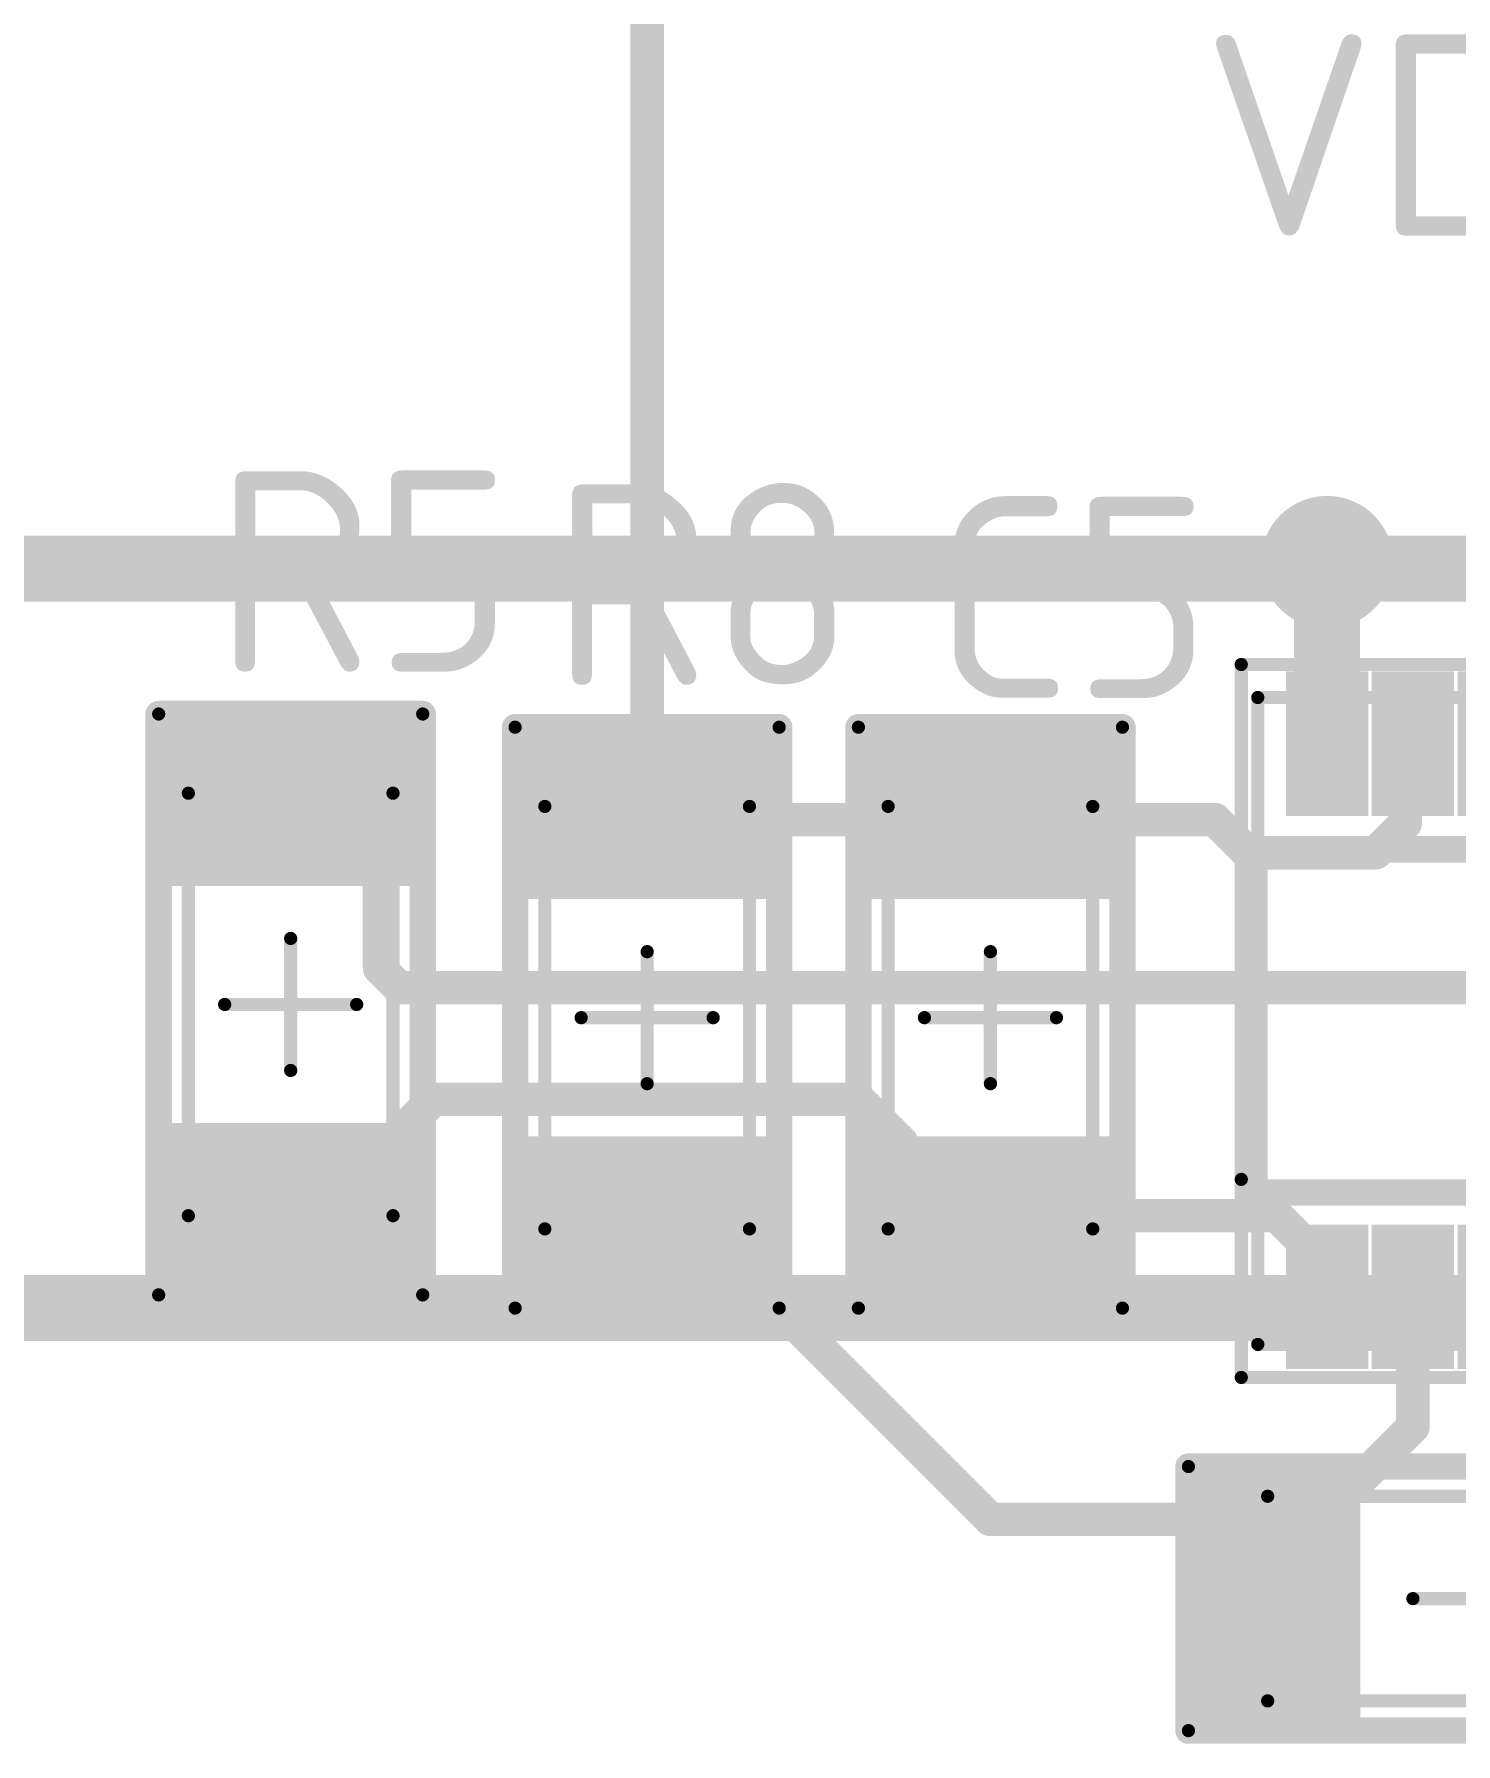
# Model space of a CAD drawing. Header units: inches. Extents: x 0 to 220, y 0 to 79.
# Drawn here: x 40.56 to 51.33, y 23.5 to 36.45 of the extents above; entities that cross this region are included whole.
import ezdxf

# ---------------------------------------------------------------- set-up
doc = ezdxf.new("R2010")
doc.units = ezdxf.units.IN
for name, color, linetype in [('Bottom Layer- Bottom', 5, 'Continuous'), ('Bottom Solder- Bot Mask', 6, 'Continuous'), ('Mechanical 1- Top Assy', 6, 'Continuous'), ('Mechanical 13', 56, 'Continuous'), ('Mechanical 15', 56, 'Continuous'), ('Top Layer- Top', 1, 'Continuous'), ('Top Overlay- Top Silk', 2, 'Continuous'), ('Top Paste- Top Paste', 8, 'Continuous'), ('Top Solder- Top Mask', 216, 'Continuous')]:
    doc.layers.add(name, color=color, linetype=linetype)
doc.styles.add('GOST type B', font='', dxfattribs={"height": 0.2})
doc.styles.get('GOST type B').set_extended_font_data('GOST type B')

# ---------------------------------------------------------------- blocks, each defined once
blk = doc.blocks.new('1206_27')
at = {"layer": 'Top Layer- Top'}
for points in [[(-2, -0.8), (-2, 0.8), (-1, 0.8), (-1, -0.8)], [(1, -0.8), (1, 0.8), (2, 0.8), (2, -0.8)]]:
    blk.add_hatch(color=7, dxfattribs=at).paths.add_polyline_path(points)
at = {"layer": 'Top Paste- Top Paste'}
for points in [[(-2, -0.8), (-2, 0.8), (-1, 0.8), (-1, -0.8)], [(1, -0.8), (1, 0.8), (2, 0.8), (2, -0.8)]]:
    blk.add_hatch(color=7, dxfattribs=at).paths.add_polyline_path(points)
at = {"layer": 'Top Solder- Top Mask'}
for points in [[(-2.102, -0.902), (-2.102, 0.902), (-0.898, 0.902), (-0.898, -0.902)], [(0.898, -0.902), (0.898, 0.902), (2.102, 0.902), (2.102, -0.902)]]:
    blk.add_hatch(color=7, dxfattribs=at).paths.add_polyline_path(points)
at = {"layer": 'Mechanical 13'}
for points in [[(-1.6, 0.775, 0.1, 0.1, 0), (1.6, 0.775, 0.1, 0.1, 0)], [(-1.6, -0.775, 0.1, 0.1, 0), (-1.6, 0.775, 0.1, 0.1, 0)], [(1.6, -0.775, 0.1, 0.1, 0), (1.6, 0.775, 0.1, 0.1, 0)], [(-1.6, -0.775, 0.1, 0.1, 0), (1.6, -0.775, 0.1, 0.1, 0)]]:
    blk.add_lwpolyline(points, format="xyseb", dxfattribs=at)
for points in [[(-1.625, 0.775, 0.05, 0.05, 1), (-1.575, 0.775, 0.05, 0.05, 1)], [(-1.625, 0.775, 0.05, 0.05, 1), (-1.575, 0.775, 0.05, 0.05, 1)], [(1.575, 0.775, 0.05, 0.05, 1), (1.625, 0.775, 0.05, 0.05, 1)], [(1.575, 0.775, 0.05, 0.05, 1), (1.625, 0.775, 0.05, 0.05, 1)], [(-1.625, -0.775, 0.05, 0.05, 1), (-1.575, -0.775, 0.05, 0.05, 1)], [(-1.625, -0.775, 0.05, 0.05, 1), (-1.575, -0.775, 0.05, 0.05, 1)], [(1.575, -0.775, 0.05, 0.05, 1), (1.625, -0.775, 0.05, 0.05, 1)], [(1.575, -0.775, 0.05, 0.05, 1), (1.625, -0.775, 0.05, 0.05, 1)]]:
    blk.add_lwpolyline(points, format="xyseb", close=True, dxfattribs=at)
at = {"layer": 'Mechanical 15'}
for points in [[(-2.2, -1, 0.1, 0.1, 0), (-2.2, 1, 0.1, 0.1, 0)], [(-2.2, 1, 0.1, 0.1, 0), (2.2, 1, 0.1, 0.1, 0)], [(2.2, -1, 0.1, 0.1, 0), (2.2, 1, 0.1, 0.1, 0)], [(0, -0.5, 0.1, 0.1, 0), (0, 0.5, 0.1, 0.1, 0)], [(-0.5, 0, 0.1, 0.1, 0), (0.5, 0, 0.1, 0.1, 0)], [(-2.2, -1, 0.1, 0.1, 0), (2.2, -1, 0.1, 0.1, 0)]]:
    blk.add_lwpolyline(points, format="xyseb", dxfattribs=at)
for points in [[(-2.225, 1, 0.05, 0.05, 1), (-2.175, 1, 0.05, 0.05, 1)], [(-2.225, 1, 0.05, 0.05, 1), (-2.175, 1, 0.05, 0.05, 1)], [(2.175, 1, 0.05, 0.05, 1), (2.225, 1, 0.05, 0.05, 1)], [(2.175, 1, 0.05, 0.05, 1), (2.225, 1, 0.05, 0.05, 1)], [(-0.025, 0.5, 0.05, 0.05, 1), (0.025, 0.5, 0.05, 0.05, 1)], [(-0.525, 0, 0.05, 0.05, 1), (-0.475, 0, 0.05, 0.05, 1)], [(0.475, 0, 0.05, 0.05, 1), (0.525, 0, 0.05, 0.05, 1)], [(-0.025, -0.5, 0.05, 0.05, 1), (0.025, -0.5, 0.05, 0.05, 1)], [(-2.225, -1, 0.05, 0.05, 1), (-2.175, -1, 0.05, 0.05, 1)], [(-2.225, -1, 0.05, 0.05, 1), (-2.175, -1, 0.05, 0.05, 1)], [(2.175, -1, 0.05, 0.05, 1), (2.225, -1, 0.05, 0.05, 1)], [(2.175, -1, 0.05, 0.05, 1), (2.225, -1, 0.05, 0.05, 1)]]:
    blk.add_lwpolyline(points, format="xyseb", close=True, dxfattribs=at)
at = {"layer": 'Top Overlay- Top Silk'}
for points in [[(-2.2, 1, 0.2, 0.2, 0), (2.2, 1, 0.2, 0.2, 0)], [(-2.2, -1, 0.2, 0.2, 0), (-2.2, 1, 0.2, 0.2, 0)], [(2.2, -1, 0.2, 0.2, 0), (2.2, 1, 0.2, 0.2, 0)], [(-2.2, -1, 0.2, 0.2, 0), (2.2, -1, 0.2, 0.2, 0)]]:
    blk.add_lwpolyline(points, format="xyseb", dxfattribs=at)
for points in [[(-2.25, 1, 0.1, 0.1, 1), (-2.15, 1, 0.1, 0.1, 1)], [(-2.25, 1, 0.1, 0.1, 1), (-2.15, 1, 0.1, 0.1, 1)], [(2.15, 1, 0.1, 0.1, 1), (2.25, 1, 0.1, 0.1, 1)], [(2.15, 1, 0.1, 0.1, 1), (2.25, 1, 0.1, 0.1, 1)], [(-2.25, -1, 0.1, 0.1, 1), (-2.15, -1, 0.1, 0.1, 1)], [(-2.25, -1, 0.1, 0.1, 1), (-2.15, -1, 0.1, 0.1, 1)], [(2.15, -1, 0.1, 0.1, 1), (2.25, -1, 0.1, 0.1, 1)], [(2.15, -1, 0.1, 0.1, 1), (2.25, -1, 0.1, 0.1, 1)]]:
    blk.add_lwpolyline(points, format="xyseb", close=True, dxfattribs=at)
blk = doc.blocks.new('1206_31')
at = {"layer": 'Top Layer- Top'}
for points in [[(-2, -0.8), (-2, 0.8), (-1, 0.8), (-1, -0.8)], [(1, -0.8), (1, 0.8), (2, 0.8), (2, -0.8)]]:
    blk.add_hatch(color=7, dxfattribs=at).paths.add_polyline_path(points)
at = {"layer": 'Top Paste- Top Paste'}
for points in [[(-2, -0.8), (-2, 0.8), (-1, 0.8), (-1, -0.8)], [(1, -0.8), (1, 0.8), (2, 0.8), (2, -0.8)]]:
    blk.add_hatch(color=7, dxfattribs=at).paths.add_polyline_path(points)
at = {"layer": 'Top Solder- Top Mask'}
for points in [[(-2.102, -0.902), (-2.102, 0.902), (-0.898, 0.902), (-0.898, -0.902)], [(0.898, -0.902), (0.898, 0.902), (2.102, 0.902), (2.102, -0.902)]]:
    blk.add_hatch(color=7, dxfattribs=at).paths.add_polyline_path(points)
at = {"layer": 'Mechanical 13'}
for points in [[(1.6, 0.775, 0.1, 0.1, 0), (-1.6, 0.775, 0.1, 0.1, 0)], [(-1.6, -0.775, 0.1, 0.1, 0), (-1.6, 0.775, 0.1, 0.1, 0)], [(1.6, -0.775, 0.1, 0.1, 0), (1.6, 0.775, 0.1, 0.1, 0)], [(1.6, -0.775, 0.1, 0.1, 0), (-1.6, -0.775, 0.1, 0.1, 0)]]:
    blk.add_lwpolyline(points, format="xyseb", dxfattribs=at)
for points in [[(-1.625, 0.775, 0.05, 0.05, 1), (-1.575, 0.775, 0.05, 0.05, 1)], [(-1.625, 0.775, 0.05, 0.05, 1), (-1.575, 0.775, 0.05, 0.05, 1)], [(1.575, 0.775, 0.05, 0.05, 1), (1.625, 0.775, 0.05, 0.05, 1)], [(1.575, 0.775, 0.05, 0.05, 1), (1.625, 0.775, 0.05, 0.05, 1)], [(-1.625, -0.775, 0.05, 0.05, 1), (-1.575, -0.775, 0.05, 0.05, 1)], [(-1.625, -0.775, 0.05, 0.05, 1), (-1.575, -0.775, 0.05, 0.05, 1)], [(1.575, -0.775, 0.05, 0.05, 1), (1.625, -0.775, 0.05, 0.05, 1)], [(1.575, -0.775, 0.05, 0.05, 1), (1.625, -0.775, 0.05, 0.05, 1)]]:
    blk.add_lwpolyline(points, format="xyseb", close=True, dxfattribs=at)
at = {"layer": 'Mechanical 15'}
for points in [[(-2.2, -1, 0.1, 0.1, 0), (-2.2, 1, 0.1, 0.1, 0)], [(2.2, 1, 0.1, 0.1, 0), (-2.2, 1, 0.1, 0.1, 0)], [(2.2, -1, 0.1, 0.1, 0), (2.2, 1, 0.1, 0.1, 0)], [(0, -0.5, 0.1, 0.1, 0), (0, 0.5, 0.1, 0.1, 0)], [(0.5, 0, 0.1, 0.1, 0), (-0.5, 0, 0.1, 0.1, 0)], [(2.2, -1, 0.1, 0.1, 0), (-2.2, -1, 0.1, 0.1, 0)]]:
    blk.add_lwpolyline(points, format="xyseb", dxfattribs=at)
for points in [[(-2.225, 1, 0.05, 0.05, 1), (-2.175, 1, 0.05, 0.05, 1)], [(-2.225, 1, 0.05, 0.05, 1), (-2.175, 1, 0.05, 0.05, 1)], [(2.175, 1, 0.05, 0.05, 1), (2.225, 1, 0.05, 0.05, 1)], [(2.175, 1, 0.05, 0.05, 1), (2.225, 1, 0.05, 0.05, 1)], [(-0.025, 0.5, 0.05, 0.05, 1), (0.025, 0.5, 0.05, 0.05, 1)], [(-0.525, 0, 0.05, 0.05, 1), (-0.475, 0, 0.05, 0.05, 1)], [(0.475, 0, 0.05, 0.05, 1), (0.525, 0, 0.05, 0.05, 1)], [(-0.025, -0.5, 0.05, 0.05, 1), (0.025, -0.5, 0.05, 0.05, 1)], [(-2.225, -1, 0.05, 0.05, 1), (-2.175, -1, 0.05, 0.05, 1)], [(-2.225, -1, 0.05, 0.05, 1), (-2.175, -1, 0.05, 0.05, 1)], [(2.175, -1, 0.05, 0.05, 1), (2.225, -1, 0.05, 0.05, 1)], [(2.175, -1, 0.05, 0.05, 1), (2.225, -1, 0.05, 0.05, 1)]]:
    blk.add_lwpolyline(points, format="xyseb", close=True, dxfattribs=at)
at = {"layer": 'Top Overlay- Top Silk'}
for points in [[(2.2, 1, 0.2, 0.2, 0), (-2.2, 1, 0.2, 0.2, 0)], [(-2.2, -1, 0.2, 0.2, 0), (-2.2, 1, 0.2, 0.2, 0)], [(2.2, -1, 0.2, 0.2, 0), (2.2, 1, 0.2, 0.2, 0)], [(2.2, -1, 0.2, 0.2, 0), (-2.2, -1, 0.2, 0.2, 0)]]:
    blk.add_lwpolyline(points, format="xyseb", dxfattribs=at)
for points in [[(-2.25, 1, 0.1, 0.1, 1), (-2.15, 1, 0.1, 0.1, 1)], [(-2.25, 1, 0.1, 0.1, 1), (-2.15, 1, 0.1, 0.1, 1)], [(2.15, 1, 0.1, 0.1, 1), (2.25, 1, 0.1, 0.1, 1)], [(2.15, 1, 0.1, 0.1, 1), (2.25, 1, 0.1, 0.1, 1)], [(-2.25, -1, 0.1, 0.1, 1), (-2.15, -1, 0.1, 0.1, 1)], [(-2.25, -1, 0.1, 0.1, 1), (-2.15, -1, 0.1, 0.1, 1)], [(2.15, -1, 0.1, 0.1, 1), (2.25, -1, 0.1, 0.1, 1)], [(2.15, -1, 0.1, 0.1, 1), (2.25, -1, 0.1, 0.1, 1)]]:
    blk.add_lwpolyline(points, format="xyseb", close=True, dxfattribs=at)
blk = doc.blocks.new('1206_35')
at = {"layer": 'Top Layer- Top'}
for points in [[(-2, -0.8), (-2, 0.8), (-1, 0.8), (-1, -0.8)], [(1, -0.8), (1, 0.8), (2, 0.8), (2, -0.8)]]:
    blk.add_hatch(color=7, dxfattribs=at).paths.add_polyline_path(points)
at = {"layer": 'Top Paste- Top Paste'}
for points in [[(-2, -0.8), (-2, 0.8), (-1, 0.8), (-1, -0.8)], [(1, -0.8), (1, 0.8), (2, 0.8), (2, -0.8)]]:
    blk.add_hatch(color=7, dxfattribs=at).paths.add_polyline_path(points)
at = {"layer": 'Top Solder- Top Mask'}
for points in [[(-2.102, -0.902), (-2.102, 0.902), (-0.898, 0.902), (-0.898, -0.902)], [(0.898, -0.902), (0.898, 0.902), (2.102, 0.902), (2.102, -0.902)]]:
    blk.add_hatch(color=7, dxfattribs=at).paths.add_polyline_path(points)
at = {"layer": 'Mechanical 13'}
for points in [[(1.6, 0.775, 0.1, 0.1, 0), (-1.6, 0.775, 0.1, 0.1, 0)], [(-1.6, -0.775, 0.1, 0.1, 0), (-1.6, 0.775, 0.1, 0.1, 0)], [(1.6, -0.775, 0.1, 0.1, 0), (1.6, 0.775, 0.1, 0.1, 0)], [(1.6, -0.775, 0.1, 0.1, 0), (-1.6, -0.775, 0.1, 0.1, 0)]]:
    blk.add_lwpolyline(points, format="xyseb", dxfattribs=at)
for points in [[(-1.625, 0.775, 0.05, 0.05, 1), (-1.575, 0.775, 0.05, 0.05, 1)], [(-1.625, 0.775, 0.05, 0.05, 1), (-1.575, 0.775, 0.05, 0.05, 1)], [(1.575, 0.775, 0.05, 0.05, 1), (1.625, 0.775, 0.05, 0.05, 1)], [(1.575, 0.775, 0.05, 0.05, 1), (1.625, 0.775, 0.05, 0.05, 1)], [(-1.625, -0.775, 0.05, 0.05, 1), (-1.575, -0.775, 0.05, 0.05, 1)], [(-1.625, -0.775, 0.05, 0.05, 1), (-1.575, -0.775, 0.05, 0.05, 1)], [(1.575, -0.775, 0.05, 0.05, 1), (1.625, -0.775, 0.05, 0.05, 1)], [(1.575, -0.775, 0.05, 0.05, 1), (1.625, -0.775, 0.05, 0.05, 1)]]:
    blk.add_lwpolyline(points, format="xyseb", close=True, dxfattribs=at)
at = {"layer": 'Mechanical 15'}
for points in [[(-2.2, -1, 0.1, 0.1, 0), (-2.2, 1, 0.1, 0.1, 0)], [(2.2, 1, 0.1, 0.1, 0), (-2.2, 1, 0.1, 0.1, 0)], [(2.2, -1, 0.1, 0.1, 0), (2.2, 1, 0.1, 0.1, 0)], [(0, -0.5, 0.1, 0.1, 0), (0, 0.5, 0.1, 0.1, 0)], [(0.5, 0, 0.1, 0.1, 0), (-0.5, 0, 0.1, 0.1, 0)], [(2.2, -1, 0.1, 0.1, 0), (-2.2, -1, 0.1, 0.1, 0)]]:
    blk.add_lwpolyline(points, format="xyseb", dxfattribs=at)
for points in [[(-2.225, 1, 0.05, 0.05, 1), (-2.175, 1, 0.05, 0.05, 1)], [(-2.225, 1, 0.05, 0.05, 1), (-2.175, 1, 0.05, 0.05, 1)], [(2.175, 1, 0.05, 0.05, 1), (2.225, 1, 0.05, 0.05, 1)], [(2.175, 1, 0.05, 0.05, 1), (2.225, 1, 0.05, 0.05, 1)], [(-0.025, 0.5, 0.05, 0.05, 1), (0.025, 0.5, 0.05, 0.05, 1)], [(-0.525, 0, 0.05, 0.05, 1), (-0.475, 0, 0.05, 0.05, 1)], [(0.475, 0, 0.05, 0.05, 1), (0.525, 0, 0.05, 0.05, 1)], [(-0.025, -0.5, 0.05, 0.05, 1), (0.025, -0.5, 0.05, 0.05, 1)], [(-2.225, -1, 0.05, 0.05, 1), (-2.175, -1, 0.05, 0.05, 1)], [(-2.225, -1, 0.05, 0.05, 1), (-2.175, -1, 0.05, 0.05, 1)], [(2.175, -1, 0.05, 0.05, 1), (2.225, -1, 0.05, 0.05, 1)], [(2.175, -1, 0.05, 0.05, 1), (2.225, -1, 0.05, 0.05, 1)]]:
    blk.add_lwpolyline(points, format="xyseb", close=True, dxfattribs=at)
at = {"layer": 'Top Overlay- Top Silk'}
for points in [[(2.2, 1, 0.2, 0.2, 0), (-2.2, 1, 0.2, 0.2, 0)], [(-2.2, -1, 0.2, 0.2, 0), (-2.2, 1, 0.2, 0.2, 0)], [(2.2, -1, 0.2, 0.2, 0), (2.2, 1, 0.2, 0.2, 0)], [(2.2, -1, 0.2, 0.2, 0), (-2.2, -1, 0.2, 0.2, 0)]]:
    blk.add_lwpolyline(points, format="xyseb", dxfattribs=at)
for points in [[(-2.25, 1, 0.1, 0.1, 1), (-2.15, 1, 0.1, 0.1, 1)], [(-2.25, 1, 0.1, 0.1, 1), (-2.15, 1, 0.1, 0.1, 1)], [(2.15, 1, 0.1, 0.1, 1), (2.25, 1, 0.1, 0.1, 1)], [(2.15, 1, 0.1, 0.1, 1), (2.25, 1, 0.1, 0.1, 1)], [(-2.25, -1, 0.1, 0.1, 1), (-2.15, -1, 0.1, 0.1, 1)], [(-2.25, -1, 0.1, 0.1, 1), (-2.15, -1, 0.1, 0.1, 1)], [(2.15, -1, 0.1, 0.1, 1), (2.25, -1, 0.1, 0.1, 1)], [(2.15, -1, 0.1, 0.1, 1), (2.25, -1, 0.1, 0.1, 1)]]:
    blk.add_lwpolyline(points, format="xyseb", close=True, dxfattribs=at)
blk = doc.blocks.new('8_MSOP_43')
at = {"layer": 'Mechanical 1- Top Assy'}
h = blk.add_hatch(color=7, dxfattribs=at)
edge = h.paths.add_edge_path()
edge.add_arc((-0.1, 0.1), 0.25, 0, 360)
at = {"layer": 'Top Layer- Top'}
for points in [[(-0.21, 3.745), (-0.21, 4.635), (0.21, 4.635), (0.21, 3.745)], [(0.44, 3.745), (0.44, 4.635), (0.86, 4.635), (0.86, 3.745)], [(1.09, 3.745), (1.09, 4.635), (1.51, 4.635), (1.51, 3.745)], [(1.74, 3.745), (1.74, 4.635), (2.16, 4.635), (2.16, 3.745)], [(-0.21, -0.445), (-0.21, 0.445), (0.21, 0.445), (0.21, -0.445)], [(0.44, -0.445), (0.44, 0.445), (0.86, 0.445), (0.86, -0.445)], [(1.09, -0.445), (1.09, 0.445), (1.51, 0.445), (1.51, -0.445)], [(1.74, -0.445), (1.74, 0.445), (2.16, 0.445), (2.16, -0.445)]]:
    blk.add_hatch(color=7, dxfattribs=at).paths.add_polyline_path(points)
at = {"layer": 'Top Overlay- Top Silk'}
blk.add_hatch(color=2, dxfattribs=at).paths.add_polyline_path([(-0.525, 0.8), (0.195, 0.8), (-0.525, 1.52)])
h = blk.add_hatch(color=7, dxfattribs=at)
edge = h.paths.add_edge_path()
edge.add_arc((-0.7, 0), 0.25, 0, 360)
at = {"layer": 'Top Paste- Top Paste'}
for points in [[(-0.21, 3.745), (-0.21, 4.635), (0.21, 4.635), (0.21, 3.745)], [(0.44, 3.745), (0.44, 4.635), (0.86, 4.635), (0.86, 3.745)], [(1.09, 3.745), (1.09, 4.635), (1.51, 4.635), (1.51, 3.745)], [(1.74, 3.745), (1.74, 4.635), (2.16, 4.635), (2.16, 3.745)], [(-0.21, -0.445), (-0.21, 0.445), (0.21, 0.445), (0.21, -0.445)], [(0.44, -0.445), (0.44, 0.445), (0.86, 0.445), (0.86, -0.445)], [(1.09, -0.445), (1.09, 0.445), (1.51, 0.445), (1.51, -0.445)], [(1.74, -0.445), (1.74, 0.445), (2.16, 0.445), (2.16, -0.445)]]:
    blk.add_hatch(color=7, dxfattribs=at).paths.add_polyline_path(points)
at = {"layer": 'Top Solder- Top Mask'}
for points in [[(-0.312, 3.643), (-0.312, 4.737), (0.312, 4.737), (0.312, 3.643)], [(0.338, 3.643), (0.338, 4.737), (0.962, 4.737), (0.962, 3.643)], [(0.988, 3.643), (0.988, 4.737), (1.612, 4.737), (1.612, 3.643)], [(1.638, 3.643), (1.638, 4.737), (2.262, 4.737), (2.262, 3.643)], [(-0.312, -0.547), (-0.312, 0.547), (0.312, 0.547), (0.312, -0.547)], [(0.338, -0.547), (0.338, 0.547), (0.962, 0.547), (0.962, -0.547)], [(0.988, -0.547), (0.988, 0.547), (1.612, 0.547), (1.612, -0.547)], [(1.638, -0.547), (1.638, 0.547), (2.262, 0.547), (2.262, -0.547)]]:
    blk.add_hatch(color=7, dxfattribs=at).paths.add_polyline_path(points)
at = {"layer": 'Mechanical 1- Top Assy'}
for points in [[(2.475, 4.55, 0.1, 0.1, 0), (-0.525, 4.55, 0.1, 0.1, 0)], [(-0.525, 4.55, 0.1, 0.1, 0), (-0.525, -0.35, 0.1, 0.1, 0)], [(2.475, 4.55, 0.1, 0.1, 0), (2.475, -0.35, 0.1, 0.1, 0)], [(2.475, -0.35, 0.1, 0.1, 0), (-0.525, -0.35, 0.1, 0.1, 0)]]:
    blk.add_lwpolyline(points, format="xyseb", dxfattribs=at)
for points in [[(-0.55, 4.55, 0.05, 0.05, 1), (-0.5, 4.55, 0.05, 0.05, 1)], [(-0.55, 4.55, 0.05, 0.05, 1), (-0.5, 4.55, 0.05, 0.05, 1)], [(2.45, 4.55, 0.05, 0.05, 1), (2.5, 4.55, 0.05, 0.05, 1)], [(2.45, 4.55, 0.05, 0.05, 1), (2.5, 4.55, 0.05, 0.05, 1)], [(-0.55, -0.35, 0.05, 0.05, 1), (-0.5, -0.35, 0.05, 0.05, 1)], [(-0.55, -0.35, 0.05, 0.05, 1), (-0.5, -0.35, 0.05, 0.05, 1)], [(2.45, -0.35, 0.05, 0.05, 1), (2.5, -0.35, 0.05, 0.05, 1)], [(2.45, -0.35, 0.05, 0.05, 1), (2.5, -0.35, 0.05, 0.05, 1)]]:
    blk.add_lwpolyline(points, format="xyseb", close=True, dxfattribs=at)
at = {"layer": 'Mechanical 15'}
for points in [[(-0.6, 4.8, 0.1, 0.1, 0), (-0.6, -0.6, 0.1, 0.1, 0)], [(2.6, 4.8, 0.1, 0.1, 0), (-0.6, 4.8, 0.1, 0.1, 0)], [(2.6, 4.8, 0.1, 0.1, 0), (2.6, 3.3, 0.1, 0.1, 0)], [(2.6, 3.3, 0.1, 0.1, 0), (2.6, -0.6, 0.1, 0.1, 0)], [(2.6, -0.6, 0.1, 0.1, 0), (-0.6, -0.6, 0.1, 0.1, 0)]]:
    blk.add_lwpolyline(points, format="xyseb", dxfattribs=at)
for points in [[(-0.625, 4.8, 0.05, 0.05, 1), (-0.575, 4.8, 0.05, 0.05, 1)], [(-0.625, 4.8, 0.05, 0.05, 1), (-0.575, 4.8, 0.05, 0.05, 1)], [(2.575, 4.8, 0.05, 0.05, 1), (2.625, 4.8, 0.05, 0.05, 1)], [(2.575, 4.8, 0.05, 0.05, 1), (2.625, 4.8, 0.05, 0.05, 1)], [(2.575, 3.3, 0.05, 0.05, 1), (2.625, 3.3, 0.05, 0.05, 1)], [(2.575, 3.3, 0.05, 0.05, 1), (2.625, 3.3, 0.05, 0.05, 1)], [(-0.625, -0.6, 0.05, 0.05, 1), (-0.575, -0.6, 0.05, 0.05, 1)], [(-0.625, -0.6, 0.05, 0.05, 1), (-0.575, -0.6, 0.05, 0.05, 1)], [(2.575, -0.6, 0.05, 0.05, 1), (2.625, -0.6, 0.05, 0.05, 1)], [(2.575, -0.6, 0.05, 0.05, 1), (2.625, -0.6, 0.05, 0.05, 1)]]:
    blk.add_lwpolyline(points, format="xyseb", close=True, dxfattribs=at)
at = {"layer": 'Top Overlay- Top Silk'}
for points in [[(-0.525, 3.4, 0.2, 0.2, 0), (-0.525, 0.8, 0.2, 0.2, 0)], [(2.5, 3.4, 0.2, 0.2, 0), (-0.525, 3.4, 0.2, 0.2, 0)], [(2.5, 3.4, 0.2, 0.2, 0), (2.5, 0.8, 0.2, 0.2, 0)], [(2.5, 0.8, 0.2, 0.2, 0), (-0.525, 0.8, 0.2, 0.2, 0)]]:
    blk.add_lwpolyline(points, format="xyseb", dxfattribs=at)
for points in [[(-0.575, 3.4, 0.1, 0.1, 1), (-0.475, 3.4, 0.1, 0.1, 1)], [(-0.575, 3.4, 0.1, 0.1, 1), (-0.475, 3.4, 0.1, 0.1, 1)], [(2.45, 3.4, 0.1, 0.1, 1), (2.55, 3.4, 0.1, 0.1, 1)], [(2.45, 3.4, 0.1, 0.1, 1), (2.55, 3.4, 0.1, 0.1, 1)], [(-0.575, 0.8, 0.1, 0.1, 1), (-0.475, 0.8, 0.1, 0.1, 1)], [(-0.575, 0.8, 0.1, 0.1, 1), (-0.475, 0.8, 0.1, 0.1, 1)], [(2.45, 0.8, 0.1, 0.1, 1), (2.55, 0.8, 0.1, 0.1, 1)], [(2.45, 0.8, 0.1, 0.1, 1), (2.55, 0.8, 0.1, 0.1, 1)]]:
    blk.add_lwpolyline(points, format="xyseb", close=True, dxfattribs=at)
blk = doc.blocks.new('CAP__1206_47')
at = {"layer": 'Top Layer- Top'}
for points in [[(-2, -0.8), (-2, 0.8), (-1, 0.8), (-1, -0.8)], [(1, -0.8), (1, 0.8), (2, 0.8), (2, -0.8)]]:
    blk.add_hatch(color=7, dxfattribs=at).paths.add_polyline_path(points)
at = {"layer": 'Top Paste- Top Paste'}
for points in [[(-2, -0.8), (-2, 0.8), (-1, 0.8), (-1, -0.8)], [(1, -0.8), (1, 0.8), (2, 0.8), (2, -0.8)]]:
    blk.add_hatch(color=7, dxfattribs=at).paths.add_polyline_path(points)
at = {"layer": 'Top Solder- Top Mask'}
for points in [[(-2.102, -0.902), (-2.102, 0.902), (-0.898, 0.902), (-0.898, -0.902)], [(0.898, -0.902), (0.898, 0.902), (2.102, 0.902), (2.102, -0.902)]]:
    blk.add_hatch(color=7, dxfattribs=at).paths.add_polyline_path(points)
at = {"layer": 'Mechanical 13'}
for points in [[(1.6, 0.775, 0.1, 0.1, 0), (-1.6, 0.775, 0.1, 0.1, 0)], [(-1.6, -0.775, 0.1, 0.1, 0), (-1.6, 0.775, 0.1, 0.1, 0)], [(1.6, -0.775, 0.1, 0.1, 0), (1.6, 0.775, 0.1, 0.1, 0)], [(1.6, -0.775, 0.1, 0.1, 0), (-1.6, -0.775, 0.1, 0.1, 0)]]:
    blk.add_lwpolyline(points, format="xyseb", dxfattribs=at)
for points in [[(-1.625, 0.775, 0.05, 0.05, 1), (-1.575, 0.775, 0.05, 0.05, 1)], [(-1.625, 0.775, 0.05, 0.05, 1), (-1.575, 0.775, 0.05, 0.05, 1)], [(1.575, 0.775, 0.05, 0.05, 1), (1.625, 0.775, 0.05, 0.05, 1)], [(1.575, 0.775, 0.05, 0.05, 1), (1.625, 0.775, 0.05, 0.05, 1)], [(-1.625, -0.775, 0.05, 0.05, 1), (-1.575, -0.775, 0.05, 0.05, 1)], [(-1.625, -0.775, 0.05, 0.05, 1), (-1.575, -0.775, 0.05, 0.05, 1)], [(1.575, -0.775, 0.05, 0.05, 1), (1.625, -0.775, 0.05, 0.05, 1)], [(1.575, -0.775, 0.05, 0.05, 1), (1.625, -0.775, 0.05, 0.05, 1)]]:
    blk.add_lwpolyline(points, format="xyseb", close=True, dxfattribs=at)
at = {"layer": 'Mechanical 15'}
for points in [[(-2.2, -1, 0.1, 0.1, 0), (-2.2, 1, 0.1, 0.1, 0)], [(2.2, 1, 0.1, 0.1, 0), (-2.2, 1, 0.1, 0.1, 0)], [(2.2, -1, 0.1, 0.1, 0), (2.2, 1, 0.1, 0.1, 0)], [(0, -0.5, 0.1, 0.1, 0), (0, 0.5, 0.1, 0.1, 0)], [(0.5, 0, 0.1, 0.1, 0), (-0.5, 0, 0.1, 0.1, 0)], [(2.2, -1, 0.1, 0.1, 0), (-2.2, -1, 0.1, 0.1, 0)]]:
    blk.add_lwpolyline(points, format="xyseb", dxfattribs=at)
for points in [[(-2.225, 1, 0.05, 0.05, 1), (-2.175, 1, 0.05, 0.05, 1)], [(-2.225, 1, 0.05, 0.05, 1), (-2.175, 1, 0.05, 0.05, 1)], [(2.175, 1, 0.05, 0.05, 1), (2.225, 1, 0.05, 0.05, 1)], [(2.175, 1, 0.05, 0.05, 1), (2.225, 1, 0.05, 0.05, 1)], [(-0.025, 0.5, 0.05, 0.05, 1), (0.025, 0.5, 0.05, 0.05, 1)], [(-0.525, 0, 0.05, 0.05, 1), (-0.475, 0, 0.05, 0.05, 1)], [(0.475, 0, 0.05, 0.05, 1), (0.525, 0, 0.05, 0.05, 1)], [(-0.025, -0.5, 0.05, 0.05, 1), (0.025, -0.5, 0.05, 0.05, 1)], [(-2.225, -1, 0.05, 0.05, 1), (-2.175, -1, 0.05, 0.05, 1)], [(-2.225, -1, 0.05, 0.05, 1), (-2.175, -1, 0.05, 0.05, 1)], [(2.175, -1, 0.05, 0.05, 1), (2.225, -1, 0.05, 0.05, 1)], [(2.175, -1, 0.05, 0.05, 1), (2.225, -1, 0.05, 0.05, 1)]]:
    blk.add_lwpolyline(points, format="xyseb", close=True, dxfattribs=at)
at = {"layer": 'Top Overlay- Top Silk'}
for points in [[(2.2, 1, 0.2, 0.2, 0), (-2.2, 1, 0.2, 0.2, 0)], [(-2.2, -1, 0.2, 0.2, 0), (-2.2, 1, 0.2, 0.2, 0)], [(2.2, -1, 0.2, 0.2, 0), (2.2, 1, 0.2, 0.2, 0)], [(2.2, -1, 0.2, 0.2, 0), (-2.2, -1, 0.2, 0.2, 0)]]:
    blk.add_lwpolyline(points, format="xyseb", dxfattribs=at)
for points in [[(-2.25, 1, 0.1, 0.1, 1), (-2.15, 1, 0.1, 0.1, 1)], [(-2.25, 1, 0.1, 0.1, 1), (-2.15, 1, 0.1, 0.1, 1)], [(2.15, 1, 0.1, 0.1, 1), (2.25, 1, 0.1, 0.1, 1)], [(2.15, 1, 0.1, 0.1, 1), (2.25, 1, 0.1, 0.1, 1)], [(-2.25, -1, 0.1, 0.1, 1), (-2.15, -1, 0.1, 0.1, 1)], [(-2.25, -1, 0.1, 0.1, 1), (-2.15, -1, 0.1, 0.1, 1)], [(2.15, -1, 0.1, 0.1, 1), (2.25, -1, 0.1, 0.1, 1)], [(2.15, -1, 0.1, 0.1, 1), (2.25, -1, 0.1, 0.1, 1)]]:
    blk.add_lwpolyline(points, format="xyseb", close=True, dxfattribs=at)

msp = doc.modelspace()

# ---------------------------------------------------------------- hatches: boundary and pattern name
at = {"layer": 'Bottom Layer- Bottom'}
h = msp.add_hatch(color=7, dxfattribs=at)
edge = h.paths.add_edge_path()
edge.add_arc((50.35, 32.45), 0.4, 0, 360)
at = {"layer": 'Bottom Solder- Bot Mask'}
h = msp.add_hatch(color=7, dxfattribs=at)
edge = h.paths.add_edge_path()
edge.add_arc((50.35, 32.45), 0.502, 0, 360)
at = {"layer": 'Top Layer- Top'}
h = msp.add_hatch(color=7, dxfattribs=at)
edge = h.paths.add_edge_path()
edge.add_arc((50.35, 32.45), 0.4, 0, 360)
at = {"layer": 'Top Solder- Top Mask'}
h = msp.add_hatch(color=7, dxfattribs=at)
edge = h.paths.add_edge_path()
edge.add_arc((50.35, 32.45), 0.502, 0, 360)

# ---------------------------------------------------------------- linework, layer by layer
at = {"layer": 'Bottom Layer- Bottom'}
for points in [[(30.9, 32.4, 0.5, 0.5, 0), (50.3, 32.4, 0.5, 0.5, 0)], [(50.3, 32.4, 0.5, 0.5, 0), (50.35, 32.45, 0.5, 0.5, 0)], [(50.3, 32.4, 0.5, 0.5, 0), (69.75, 32.4, 0.5, 0.5, 0)], [(34, 26.8, 0.5, 0.5, 0), (53.731, 26.8, 0.5, 0.5, 0)]]:
    msp.add_lwpolyline(points, format="xyseb", dxfattribs=at)
for points in [[(50.175, 32.4, 0.25, 0.25, 1), (50.425, 32.4, 0.25, 0.25, 1)], [(50.175, 32.4, 0.25, 0.25, 1), (50.425, 32.4, 0.25, 0.25, 1)], [(50.175, 32.4, 0.25, 0.25, 1), (50.425, 32.4, 0.25, 0.25, 1)], [(50.225, 32.45, 0.25, 0.25, 1), (50.475, 32.45, 0.25, 0.25, 1)]]:
    msp.add_lwpolyline(points, format="xyseb", close=True, dxfattribs=at)
at = {"layer": 'Top Layer- Top'}
for points in [[(45.2, 30.5, 0.254, 0.254, 0), (45.2, 43.252, 0.254, 0.254, 0)], [(50.35, 31.075, 0.5, 0.5, 0), (50.35, 32.45, 0.5, 0.5, 0)], [(50.941, 31.016, 0.254, 0.254, 0), (51, 31.075, 0.254, 0.254, 0)], [(50.941, 30.472, 0.254, 0.254, 0), (50.941, 31.016, 0.254, 0.254, 0)], [(42.5, 30.6, 0.254, 0.254, 0), (42.8, 30.6, 0.254, 0.254, 0)], [(42.8, 30.6, 0.254, 0.254, 0), (43.173, 30.227, 0.254, 0.254, 0)], [(45.2, 30.5, 0.254, 0.254, 0), (47.8, 30.5, 0.254, 0.254, 0)], [(47.8, 30.5, 0.254, 0.254, 0), (49.5, 30.5, 0.254, 0.254, 0)], [(49.5, 30.5, 0.254, 0.254, 0), (49.751, 30.249, 0.254, 0.254, 0)], [(50.718, 30.249, 0.254, 0.254, 0), (50.941, 30.472, 0.254, 0.254, 0)], [(43.173, 29.376, 0.254, 0.254, 0), (43.173, 30.227, 0.254, 0.254, 0)], [(49.751, 30.249, 0.254, 0.254, 0), (50.718, 30.249, 0.254, 0.254, 0)], [(43.173, 29.376, 0.254, 0.254, 0), (43.322, 29.227, 0.254, 0.254, 0)], [(43.322, 29.227, 0.254, 0.254, 0), (52.3, 29.227, 0.254, 0.254, 0)], [(42.8, 27.6, 0.254, 0.254, 0), (43.581, 28.381, 0.254, 0.254, 0)], [(43.581, 28.381, 0.254, 0.254, 0), (46.802, 28.381, 0.254, 0.254, 0)], [(46.802, 28.381, 0.254, 0.254, 0), (47.127, 28.056, 0.254, 0.254, 0)], [(47.127, 27.873, 0.254, 0.254, 0), (47.127, 28.056, 0.254, 0.254, 0)], [(47.127, 27.873, 0.254, 0.254, 0), (47.5, 27.5, 0.254, 0.254, 0)], [(42.5, 27.6, 0.254, 0.254, 0), (42.8, 27.6, 0.254, 0.254, 0)], [(45.2, 27.5, 0.254, 0.254, 0), (45.5, 27.5, 0.254, 0.254, 0)], [(45.5, 27.5, 0.254, 0.254, 0), (47.8, 25.2, 0.254, 0.254, 0)], [(47.5, 27.5, 0.254, 0.254, 0), (47.8, 27.5, 0.254, 0.254, 0)], [(47.8, 27.5, 0.254, 0.254, 0), (49.97, 27.5, 0.254, 0.254, 0)], [(49.97, 27.5, 0.254, 0.254, 0), (50.35, 27.12, 0.254, 0.254, 0)], [(50.35, 26.885, 0.254, 0.254, 0), (50.35, 27.12, 0.254, 0.254, 0)], [(51, 25.9, 0.254, 0.254, 0), (51, 26.885, 0.254, 0.254, 0)], [(50, 24.9, 0.254, 0.254, 0), (51, 25.9, 0.254, 0.254, 0)], [(47.8, 25.2, 0.254, 0.254, 0), (49.7, 25.2, 0.254, 0.254, 0)], [(49.7, 25.2, 0.254, 0.254, 0), (50, 24.9, 0.254, 0.254, 0)], [(50, 24.6, 0.254, 0.254, 0), (50, 24.9, 0.254, 0.254, 0)]]:
    msp.add_lwpolyline(points, format="xyseb", dxfattribs=at)
for points in [[(50.225, 32.45, 0.25, 0.25, 1), (50.475, 32.45, 0.25, 0.25, 1)], [(50.225, 31.075, 0.25, 0.25, 1), (50.475, 31.075, 0.25, 0.25, 1)], [(50.878, 31.016, 0.127, 0.127, 1), (51.005, 31.016, 0.127, 0.127, 1)], [(50.878, 31.016, 0.127, 0.127, 1), (51.005, 31.016, 0.127, 0.127, 1)], [(50.937, 31.075, 0.127, 0.127, 1), (51.064, 31.075, 0.127, 0.127, 1)], [(42.437, 30.6, 0.127, 0.127, 1), (42.564, 30.6, 0.127, 0.127, 1)], [(42.737, 30.6, 0.127, 0.127, 1), (42.864, 30.6, 0.127, 0.127, 1)], [(42.737, 30.6, 0.127, 0.127, 1), (42.864, 30.6, 0.127, 0.127, 1)], [(45.137, 30.5, 0.127, 0.127, 1), (45.264, 30.5, 0.127, 0.127, 1)], [(45.137, 30.5, 0.127, 0.127, 1), (45.264, 30.5, 0.127, 0.127, 1)], [(47.737, 30.5, 0.127, 0.127, 1), (47.864, 30.5, 0.127, 0.127, 1)], [(47.737, 30.5, 0.127, 0.127, 1), (47.864, 30.5, 0.127, 0.127, 1)], [(49.437, 30.5, 0.127, 0.127, 1), (49.564, 30.5, 0.127, 0.127, 1)], [(49.437, 30.5, 0.127, 0.127, 1), (49.564, 30.5, 0.127, 0.127, 1)], [(50.878, 30.472, 0.127, 0.127, 1), (51.005, 30.472, 0.127, 0.127, 1)], [(50.878, 30.472, 0.127, 0.127, 1), (51.005, 30.472, 0.127, 0.127, 1)], [(43.11, 30.227, 0.127, 0.127, 1), (43.237, 30.227, 0.127, 0.127, 1)], [(43.11, 30.227, 0.127, 0.127, 1), (43.237, 30.227, 0.127, 0.127, 1)], [(49.687, 30.249, 0.127, 0.127, 1), (49.814, 30.249, 0.127, 0.127, 1)], [(49.687, 30.249, 0.127, 0.127, 1), (49.814, 30.249, 0.127, 0.127, 1)], [(50.654, 30.249, 0.127, 0.127, 1), (50.781, 30.249, 0.127, 0.127, 1)], [(50.654, 30.249, 0.127, 0.127, 1), (50.781, 30.249, 0.127, 0.127, 1)], [(43.11, 29.376, 0.127, 0.127, 1), (43.237, 29.376, 0.127, 0.127, 1)], [(43.11, 29.376, 0.127, 0.127, 1), (43.237, 29.376, 0.127, 0.127, 1)], [(43.258, 29.227, 0.127, 0.127, 1), (43.385, 29.227, 0.127, 0.127, 1)], [(43.258, 29.227, 0.127, 0.127, 1), (43.385, 29.227, 0.127, 0.127, 1)], [(43.518, 28.381, 0.127, 0.127, 1), (43.645, 28.381, 0.127, 0.127, 1)], [(43.518, 28.381, 0.127, 0.127, 1), (43.645, 28.381, 0.127, 0.127, 1)], [(46.738, 28.381, 0.127, 0.127, 1), (46.865, 28.381, 0.127, 0.127, 1)], [(46.738, 28.381, 0.127, 0.127, 1), (46.865, 28.381, 0.127, 0.127, 1)], [(47.063, 28.056, 0.127, 0.127, 1), (47.19, 28.056, 0.127, 0.127, 1)], [(47.063, 28.056, 0.127, 0.127, 1), (47.19, 28.056, 0.127, 0.127, 1)], [(47.063, 27.873, 0.127, 0.127, 1), (47.19, 27.873, 0.127, 0.127, 1)], [(47.063, 27.873, 0.127, 0.127, 1), (47.19, 27.873, 0.127, 0.127, 1)], [(42.437, 27.6, 0.127, 0.127, 1), (42.564, 27.6, 0.127, 0.127, 1)], [(42.737, 27.6, 0.127, 0.127, 1), (42.864, 27.6, 0.127, 0.127, 1)], [(42.737, 27.6, 0.127, 0.127, 1), (42.864, 27.6, 0.127, 0.127, 1)], [(45.137, 27.5, 0.127, 0.127, 1), (45.264, 27.5, 0.127, 0.127, 1)], [(45.437, 27.5, 0.127, 0.127, 1), (45.564, 27.5, 0.127, 0.127, 1)], [(45.437, 27.5, 0.127, 0.127, 1), (45.564, 27.5, 0.127, 0.127, 1)], [(47.437, 27.5, 0.127, 0.127, 1), (47.564, 27.5, 0.127, 0.127, 1)], [(47.437, 27.5, 0.127, 0.127, 1), (47.564, 27.5, 0.127, 0.127, 1)], [(47.737, 27.5, 0.127, 0.127, 1), (47.864, 27.5, 0.127, 0.127, 1)], [(47.737, 27.5, 0.127, 0.127, 1), (47.864, 27.5, 0.127, 0.127, 1)], [(49.907, 27.5, 0.127, 0.127, 1), (50.034, 27.5, 0.127, 0.127, 1)], [(49.907, 27.5, 0.127, 0.127, 1), (50.034, 27.5, 0.127, 0.127, 1)], [(50.287, 27.12, 0.127, 0.127, 1), (50.414, 27.12, 0.127, 0.127, 1)], [(50.287, 27.12, 0.127, 0.127, 1), (50.414, 27.12, 0.127, 0.127, 1)], [(50.287, 26.885, 0.127, 0.127, 1), (50.414, 26.885, 0.127, 0.127, 1)], [(50.937, 26.885, 0.127, 0.127, 1), (51.064, 26.885, 0.127, 0.127, 1)], [(50.937, 25.9, 0.127, 0.127, 1), (51.064, 25.9, 0.127, 0.127, 1)], [(50.937, 25.9, 0.127, 0.127, 1), (51.064, 25.9, 0.127, 0.127, 1)], [(47.736, 25.2, 0.127, 0.127, 1), (47.863, 25.2, 0.127, 0.127, 1)], [(47.736, 25.2, 0.127, 0.127, 1), (47.863, 25.2, 0.127, 0.127, 1)], [(49.636, 25.2, 0.127, 0.127, 1), (49.763, 25.2, 0.127, 0.127, 1)], [(49.636, 25.2, 0.127, 0.127, 1), (49.763, 25.2, 0.127, 0.127, 1)], [(49.937, 24.9, 0.127, 0.127, 1), (50.064, 24.9, 0.127, 0.127, 1)], [(49.937, 24.9, 0.127, 0.127, 1), (50.064, 24.9, 0.127, 0.127, 1)], [(49.937, 24.9, 0.127, 0.127, 1), (50.064, 24.9, 0.127, 0.127, 1)], [(49.937, 24.6, 0.127, 0.127, 1), (50.064, 24.6, 0.127, 0.127, 1)]]:
    msp.add_lwpolyline(points, format="xyseb", close=True, dxfattribs=at)

# ---------------------------------------------------------------- block references
for name, p, rotation in [('8_MSOP_43', (52.3, 31.075), 180), ('1206_35', (42.5, 29.1), 270), ('1206_31', (45.2, 29), 270), ('CAP__1206_47', (47.8, 29), 270)]:
    msp.add_blockref(name, p, dxfattribs=dict(rotation=rotation))
msp.add_blockref('1206_27', (51.5, 24.6))

# ---------------------------------------------------------------- texts
at = {"layer": 'Top Overlay- Top Silk', "style": 'GOST type B'}
for s, p in [('VD2', (49.405, 34.924)), ('R5', (41.924, 31.621)), ('R8', (44.476, 31.521)), ('C5', (47.372, 31.421))]:
    msp.add_text(s, height=1.524, dxfattribs=at).set_placement(p)

doc.saveas('drawing.dxf')
